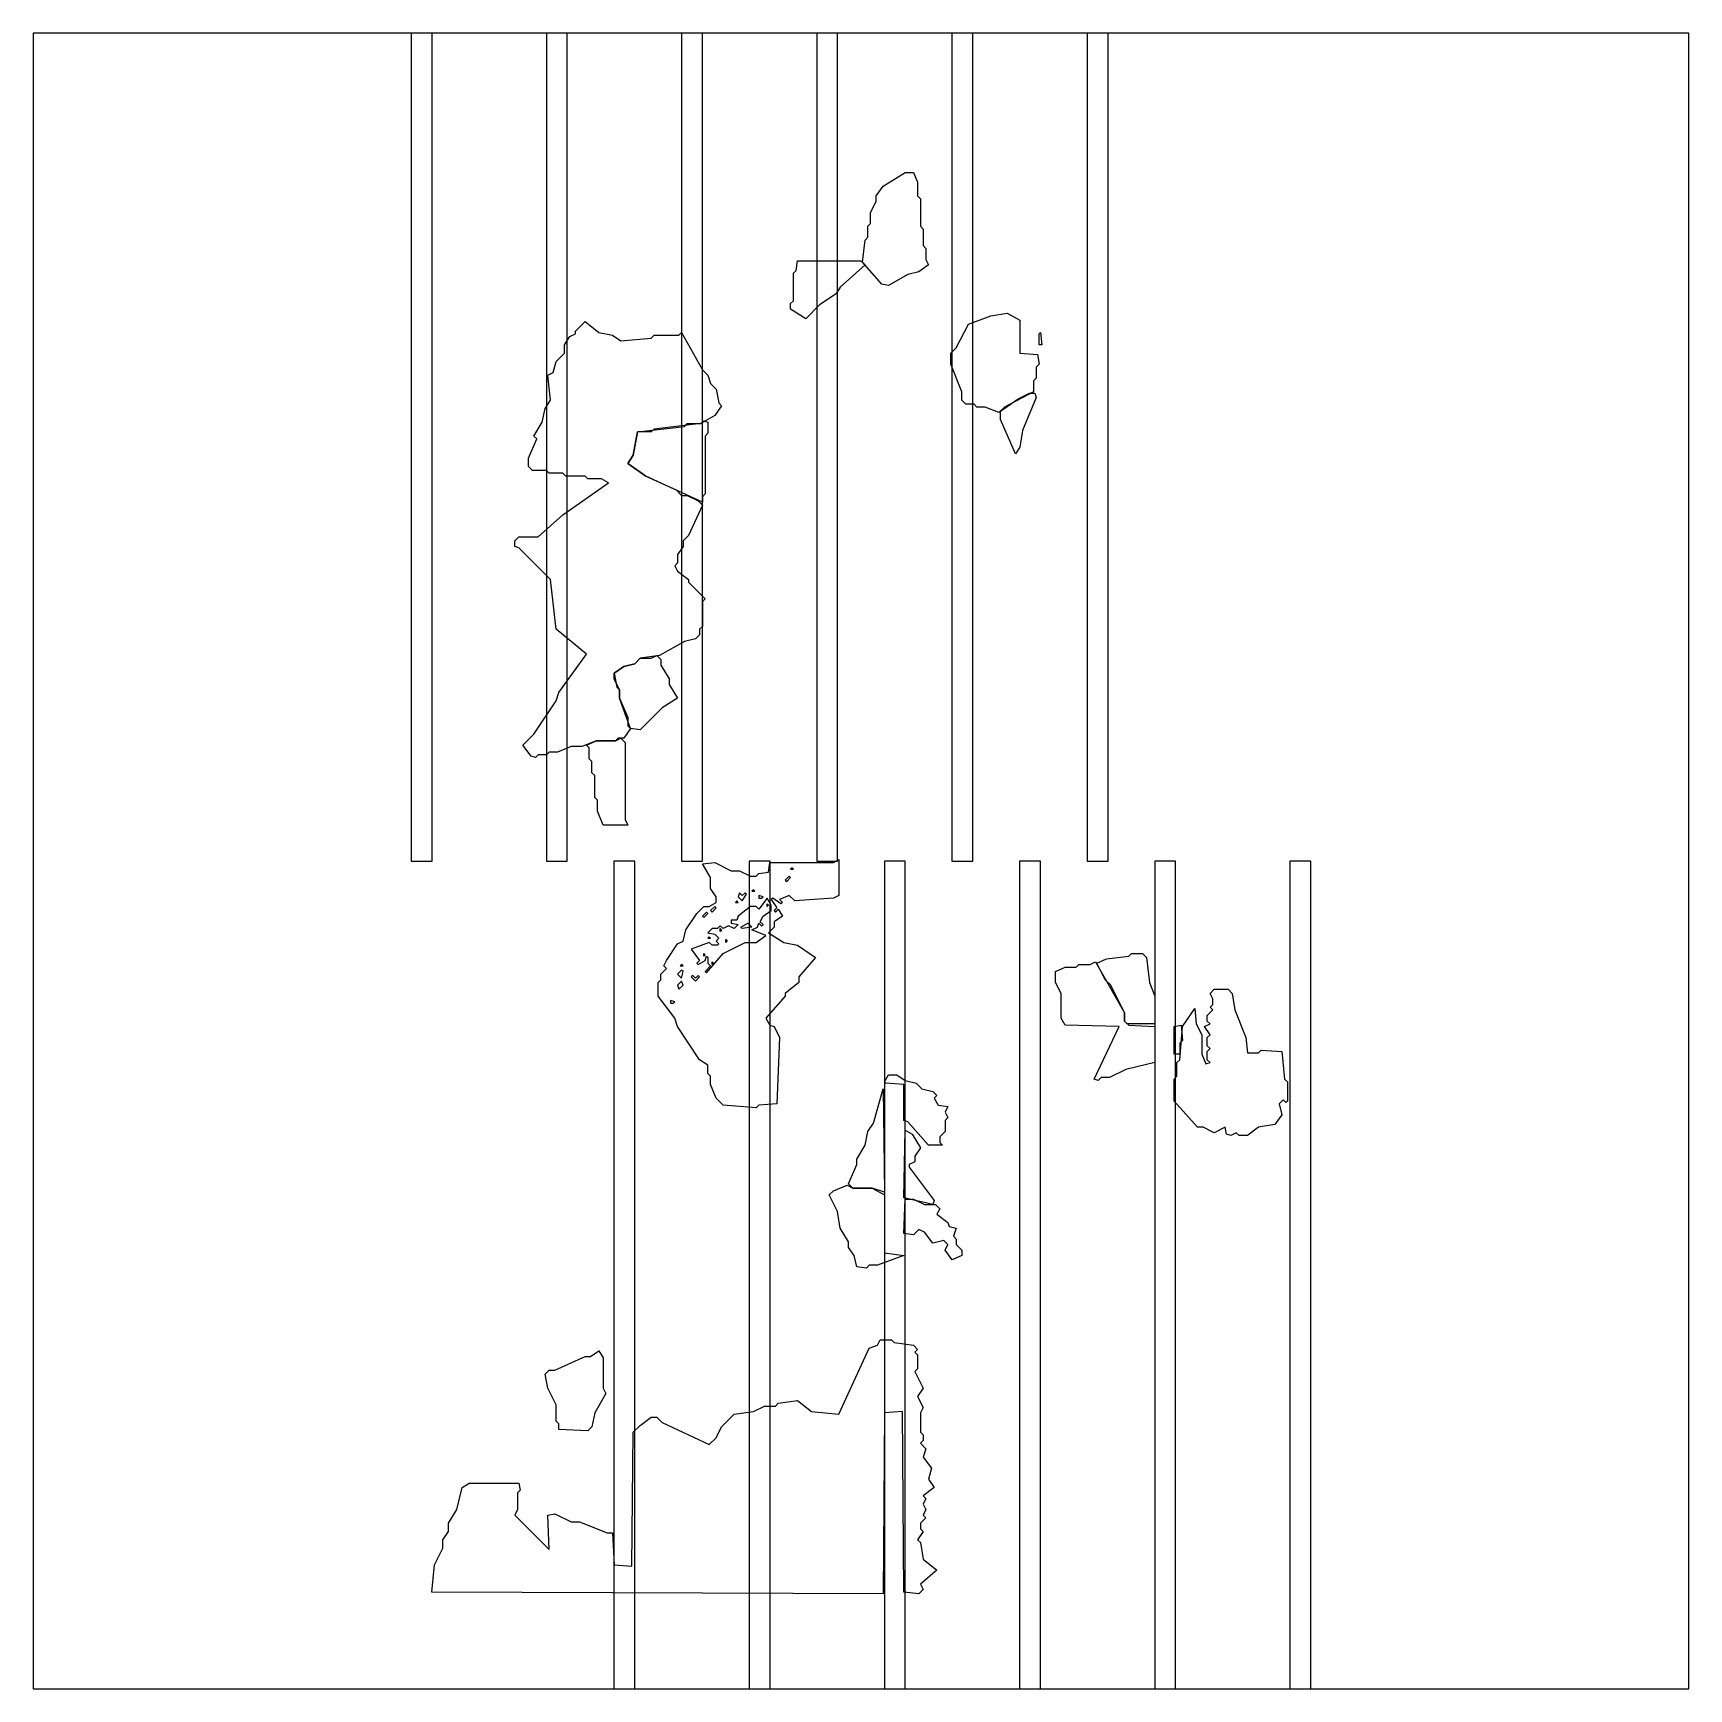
# Model space of a CAD drawing. Header units: millimetres. Extents: x 0 to 283, y 0 to 283.
import ezdxf

# ---------------------------------------------------------------- set-up
doc = ezdxf.new("R2010")
doc.units = ezdxf.units.MM
for name, color, linetype in [('CUT_OUTLINE', 5, 'Continuous'), ('CUT_SLOT', 1, 'Continuous'), ('ENG_D', 3, 'Continuous'), ('ENG_K', 2, 'Continuous'), ('ENG_L', 4, 'Continuous')]:
    doc.layers.add(name, color=color, linetype=linetype)

msp = doc.modelspace()

# ---------------------------------------------------------------- linework, layer by layer
at = {"layer": 'CUT_OUTLINE'}
msp.add_lwpolyline([(0, 0), (282.84, 0), (282.84, 282.84), (0, 282.84), (0, 0)], close=True, dxfattribs=at)
at = {"layer": 'CUT_SLOT'}
for points in [[(64.58, 141.42), (68.15, 141.42), (68.15, 282.84), (64.58, 282.84), (64.58, 141.42)], [(87.68, 141.42), (91.24, 141.42), (91.24, 282.84), (87.68, 282.84), (87.68, 141.42)], [(110.77, 141.42), (114.34, 141.42), (114.34, 282.84), (110.77, 282.84), (110.77, 141.42)], [(133.87, 141.42), (137.43, 141.42), (137.43, 282.84), (133.87, 282.84), (133.87, 141.42)], [(156.96, 141.42), (160.52, 141.42), (160.52, 282.84), (156.96, 282.84), (156.96, 141.42)], [(180.05, 141.42), (183.62, 141.42), (183.62, 282.84), (180.05, 282.84), (180.05, 141.42)], [(99.22, 0), (102.79, 0), (102.79, 141.42), (99.22, 141.42), (99.22, 0)], [(122.32, 0), (125.88, 0), (125.88, 141.42), (122.32, 141.42), (122.32, 0)], [(145.41, 0), (148.98, 0), (148.98, 141.42), (145.41, 141.42), (145.41, 0)], [(168.51, 0), (172.07, 0), (172.07, 141.42), (168.51, 141.42), (168.51, 0)], [(191.6, 0), (195.16, 0), (195.16, 141.42), (191.6, 141.42), (191.6, 0)], [(214.69, 0), (218.26, 0), (218.26, 141.42), (214.69, 141.42), (214.69, 0)]]:
    msp.add_lwpolyline(points, close=True, dxfattribs=at)
at = {"layer": 'ENG_D'}
for points in [[(129.4, 236.65), (129.87, 237.12), (129.87, 241.83), (130.34, 242.3), (130.58, 243.95), (141.42, 243.95), (142.13, 243.24), (137.89, 239.47), (137.18, 238.29), (134.35, 236.41), (131.99, 234.05), (129.4, 235.7), (129.4, 236.65)], [(160.75, 219.44), (159.33, 219.44), (158.63, 220.15), (158.63, 221.56), (156.74, 226.27), (156.74, 228.16), (157.68, 229.1), (159.81, 233.11), (163.58, 234.52), (166.41, 235), (168.53, 233.82), (168.53, 228.16), (171.59, 227.92), (171.83, 226.27), (171.36, 225.8), (171.36, 223.92), (170.88, 223.45), (170.88, 221.56), (165.93, 218.97), (164.99, 218.02), (162.63, 218.97), (161.22, 218.97), (160.75, 219.44)], [(172.06, 231.7), (172.3, 229.57), (171.83, 229.57), (171.83, 231.46), (172.06, 231.7)], [(102.53, 210.72), (103.24, 214.72), (111.25, 215.67), (111.72, 216.14), (114.08, 216.14), (114.55, 216.61), (115.26, 216.37), (115.26, 214.49), (114.79, 214.02), (114.79, 204.12), (114.32, 203.65), (114.32, 202.7), (104.65, 207.18), (101.59, 209.3), (102.53, 210.72)], [(100.17, 170.65), (99.23, 172.53), (99.23, 173.48), (100.88, 174.66), (102.77, 175.13), (103.71, 176.07), (105.59, 176.07), (106.54, 176.54), (107.24, 175.83), (107.24, 174.89), (108.66, 172.53), (108.66, 171.59), (110.07, 169.23), (107.48, 167.58), (103.71, 163.81), (102.06, 164.05), (100.17, 169.23), (100.17, 170.65)], [(96.4, 151.79), (95.93, 152.26), (95.93, 156.03), (95.46, 156.51), (95.46, 158.39), (94.99, 158.86), (94.99, 160.75), (94.52, 161.22), (96.17, 161.93), (99.47, 161.93), (100.41, 162.4), (101.12, 161.69), (101.12, 148.49), (101.59, 147.55), (97.35, 147.55), (96.4, 149.91), (96.4, 151.79)], [(184.08, 120.21), (183.14, 121.15), (181.73, 123.98), (183.38, 124.69), (187.15, 125.16), (187.62, 125.63), (189.5, 125.63), (190.21, 124.92), (190.68, 120.68), (191.63, 118.32), (191.63, 113.61), (186.91, 113.61), (186.44, 114.08), (186.44, 115.49), (184.08, 120.21)], [(199.88, 95.93), (198.93, 95.93), (194.93, 100.41), (194.93, 104.18), (195.4, 104.65), (195.4, 107.01), (195.87, 107.48), (196.34, 113.14), (198.46, 116.2), (198.7, 113.61), (199.64, 111.72), (199.64, 108.42), (200.35, 106.77), (201.05, 107.01), (200.58, 107.48), (200.58, 108.89), (201.05, 109.37), (200.58, 109.84), (200.58, 111.25), (201.05, 111.72), (200.11, 113.14), (201.05, 113.61), (200.58, 114.08), (200.58, 115.02), (201.53, 115.97), (201.05, 116.44), (201.53, 116.91), (201.53, 117.85), (201.05, 118.79), (201.76, 119.5), (204.12, 119.5), (204.83, 118.79), (205.3, 115.97), (207.18, 111.25), (207.42, 108.66), (209.3, 108.66), (209.78, 109.13), (213.31, 108.89), (213.78, 104.18), (214.25, 103.71), (214.25, 100.41), (214.02, 100.17), (213.55, 100.64), (212.84, 99.94), (213.31, 98.05), (212.13, 96.4), (209.3, 95.93), (207.42, 94.52), (206, 94.52), (205.53, 94.99), (204.59, 94.52), (203.88, 94.75), (203.65, 95.93), (201.76, 94.99), (199.88, 95.93)], [(137.89, 78.72), (137.41, 81.55), (136, 84.38), (136.71, 85.09), (139.06, 86.03), (140.01, 85.56), (143.31, 85.56), (145.43, 84.38), (145.43, 74.48), (148.73, 74.01), (144.25, 72.36), (142.84, 72.36), (142.36, 71.89), (140.71, 72.12), (140.24, 74.01), (139.3, 75.42), (139.3, 76.37), (137.89, 78.72)], [(152.26, 78.02), (151.32, 78.49), (150.38, 77.55), (148.73, 77.78), (148.96, 83.67), (150.38, 83.67), (152.26, 82.73), (154.15, 82.73), (154.86, 82.02), (154.38, 81.08), (156.27, 79.67), (156.51, 78.96), (157.68, 78.72), (157.21, 77.31), (157.68, 76.84), (157.68, 75.9), (158.63, 74.95), (158.63, 74.01), (156.98, 73.3), (155.8, 74.95), (156.27, 75.9), (155.56, 76.6), (153.68, 76.13), (152.26, 78.02)], [(70.95, 28.28), (72.36, 30.64), (73.3, 34.41), (74.48, 35.12), (82.97, 35.12), (83.2, 33.94), (82.73, 33.47), (82.73, 30.64), (82.26, 29.7), (88.15, 23.81), (87.92, 29.7), (89.1, 29.93), (91.92, 28.52), (93.34, 28.52), (98.05, 26.63), (98.99, 26.63), (99.23, 21.21), (102.29, 20.98), (102.53, 43.84), (103.71, 45.02), (105.59, 46.43), (106.54, 46.43), (107.48, 45.49), (115.49, 41.72), (116.67, 42.9), (117.62, 44.78), (119.74, 46.9), (123.04, 47.38), (124.92, 48.32), (126.81, 48.32), (127.28, 48.79), (130.58, 49.26), (132.94, 47.38), (137.65, 46.9), (142.84, 58.22), (144.25, 58.69), (144.72, 59.63), (146.61, 59.63), (147.08, 59.16), (150.38, 58.69), (151.09, 57.98), (150.61, 57.51), (151.09, 57.04), (151.09, 54.68), (150.61, 54.21), (152.03, 51.38), (151.09, 49.97), (152.03, 48.08), (151.56, 47.14), (151.56, 43.84), (152.03, 43.37), (152.03, 42.43), (151.56, 41.96), (152.5, 41.01), (152.03, 39.6), (153.44, 37.71), (152.97, 35.83), (153.91, 34.41), (152.03, 33), (152.5, 32.53), (152.03, 31.58), (152.5, 30.64), (152.03, 29.7), (152.5, 29.23), (151.56, 28.28), (151.56, 27.34), (152.03, 26.87), (151.09, 25.46), (151.56, 24.98), (152.03, 22.16), (154.38, 20.27), (151.56, 17.91), (152.03, 16.97), (151.32, 16.26), (148.73, 16.5), (148.49, 47.38), (145.43, 47.14), (145.19, 16.26), (68.12, 16.5), (68.59, 21.21), (70, 24.04), (70, 25.46), (70.95, 26.87), (70.95, 28.28)], [(87.45, 53.74), (88.15, 54.45), (89.1, 54.45), (94.28, 56.8), (95.22, 56.8), (96.64, 57.75), (97.35, 56.57), (97.35, 51.38), (97.82, 50.44), (95.93, 47.14), (95.46, 44.78), (94.75, 44.08), (89.8, 44.31), (89.8, 45.25), (89.33, 45.73), (89.33, 48.55), (87.92, 51.38), (87.45, 53.74)]]:
    msp.add_lwpolyline(points, close=True, dxfattribs=at)
at = {"layer": 'ENG_K'}
for points in [[(165.23, 216.85), (165.23, 218.26), (168.29, 220.38), (170.18, 221.32), (171.12, 221.32), (171.36, 220.62), (169, 214.96), (168.53, 212.13), (167.82, 210.95), (165.23, 216.85)], [(149.44, 96.87), (148.73, 97.11), (148.73, 103.24), (145.66, 103.47), (145.43, 103.71), (146.14, 104.89), (147.55, 104.89), (148.96, 103.94), (150.85, 103.47), (151.79, 102.53), (153.68, 102.06), (154.38, 101.35), (153.91, 100.88), (154.62, 99.7), (156.27, 99.47), (155.8, 98.52), (156.27, 97.58), (155.8, 97.11), (155.8, 95.22), (154.86, 94.28), (154.86, 93.34), (155.33, 92.87), (152.97, 92.87), (149.44, 96.87)], [(140.01, 85.56), (139.3, 86.27), (140.71, 89.57), (140.71, 90.51), (142.13, 92.87), (142.6, 95.22), (143.54, 96.64), (145.19, 102.53), (145.43, 84.85), (143.31, 85.56), (140.01, 85.56)], [(148.96, 95.46), (150.14, 94.75), (151.56, 92.4), (150.61, 90.98), (150.61, 90.04), (149.67, 89.57), (149.67, 89.1), (153.91, 83.44), (153.68, 82.73), (148.73, 83.91), (148.96, 95.46)]]:
    msp.add_lwpolyline(points, close=True, dxfattribs=at)
at = {"layer": 'ENG_L'}
for points in [[(144.96, 239.94), (141.66, 243.72), (142.13, 247.49), (142.6, 247.96), (142.6, 249.84), (143.07, 250.32), (143.07, 252.2), (144.01, 254.09), (144.01, 255.03), (145.19, 256.68), (148.96, 259.04), (150.38, 259.04), (151.09, 257.39), (151.09, 255.03), (151.56, 254.56), (151.56, 249.84), (152.03, 249.37), (152.03, 246.54), (152.5, 246.07), (152.5, 244.19), (152.97, 243.24), (151.32, 242.07), (149.44, 241.59), (146.14, 239.71), (144.96, 239.94)], [(85.09, 159.33), (83.67, 161.22), (85.56, 163.11), (89.33, 168.76), (89.8, 170.18), (94.52, 176.78), (89.33, 181.02), (88.39, 189.5), (82.97, 194.93), (82.26, 195.16), (82.26, 196.1), (82.97, 196.81), (86.27, 196.81), (90.51, 200.58), (98.29, 206), (97.11, 206.71), (94.75, 206.71), (94.28, 207.18), (90.98, 207.18), (90.51, 207.65), (88.15, 207.65), (87.68, 208.13), (85.32, 208.13), (84.62, 208.83), (84.62, 210.25), (86.03, 213.55), (85.56, 214.02), (86.97, 216.37), (87.45, 218.73), (88.39, 220.15), (87.92, 224.39), (88.86, 224.86), (89.33, 226.75), (90.75, 228.16), (90.75, 229.57), (91.69, 230.99), (92.63, 231.46), (92.63, 231.93), (94.28, 233.58), (96.64, 231.7), (98.99, 231.22), (100.41, 230.28), (105.59, 230.75), (106.07, 231.22), (110.31, 231.22), (110.78, 231.7), (114.32, 225.33), (115.26, 224.39), (115.73, 222.97), (116.67, 222.03), (117.14, 219.67), (117.62, 219.2), (116.44, 217.55), (114.08, 216.14), (106.07, 215.2), (105.59, 214.72), (103.24, 214.72), (102.53, 210.72), (101.59, 209.3), (104.65, 207.18), (109.84, 204.83), (110.78, 203.88), (111.72, 203.88), (113.61, 202.94), (114.32, 202.23), (111.96, 197.05), (111.02, 196.1), (111.02, 195.16), (110.07, 193.75), (110.07, 192.33), (109.6, 191.86), (110.07, 190.92), (111.96, 189.5), (111.96, 189.03), (114.79, 186.2), (114.32, 185.73), (114.32, 181.49), (113.84, 181.02), (113.84, 180.08), (113.14, 179.37), (111.25, 178.9), (107.01, 176.54), (103.71, 176.07), (102.77, 175.13), (100.88, 174.66), (99.23, 173.48), (99.7, 171.12), (100.17, 170.65), (100.17, 169.23), (101.59, 165.93), (101.59, 164.52), (102.06, 164.05), (100.88, 162.4), (99.94, 162.4), (99.47, 161.93), (96.17, 161.93), (93.81, 160.98), (91.92, 160.98), (89.57, 160.04), (88.15, 160.04), (87.68, 159.57), (86.27, 159.57), (85.8, 159.1), (85.09, 159.33)], [(115.49, 133.64), (116.67, 134.35), (116.67, 135.29), (115.73, 136.71), (115.73, 138.59), (114.32, 140.95), (116.44, 141.19), (119.27, 139.77), (120.68, 139.77), (122.57, 138.83), (123.51, 138.83), (123.98, 139.3), (125.63, 139.54), (125.87, 141.19), (136.71, 141.19), (137.65, 141.66), (137.65, 135.53), (136.71, 135.06), (130.11, 134.59), (129.16, 135.53), (127.51, 134.82), (127.99, 134.35), (127.75, 134.11), (126.34, 135.06), (126.1, 134.82), (127.04, 133.41), (126.57, 132.94), (126.81, 132.7), (127.28, 133.17), (127.99, 131.99), (126.57, 131.05), (126.57, 130.11), (125.63, 129.16), (128.22, 127.51), (130.58, 127.04), (133.64, 124.92), (130.81, 121.62), (130.81, 120.68), (128.46, 118.79), (128.46, 118.32), (125.16, 114.55), (125.87, 113.37), (126.57, 113.14), (127.51, 111.25), (127.04, 99.94), (123.98, 99.7), (123.51, 99.23), (117.85, 99.7), (116.67, 100.88), (115.73, 103.24), (115.73, 104.65), (115.26, 105.12), (115.26, 106.54), (113.84, 107.48), (110.07, 113.14), (109.6, 114.55), (106.77, 118.32), (106.77, 120.68), (107.24, 121.15), (107.24, 122.09), (108.19, 123.04), (107.72, 123.51), (108.19, 124.45), (110.07, 127.28), (111.02, 127.75), (111.49, 129.64), (113.37, 132.46), (114.55, 133.64), (115.49, 133.64)], [(129.16, 138.83), (128.46, 138.12), (128.69, 137.89), (129.4, 138.59), (129.16, 138.83)], [(129.64, 140.24), (129.4, 140.01), (129.87, 140.01), (129.64, 140.24)], [(120.44, 135.29), (121.15, 134.59), (121.86, 135.76), (121.62, 136), (121.15, 135.53), (120.68, 136), (120.44, 135.29)], [(123.27, 136.24), (123.04, 136.47), (122.8, 136.24), (123.27, 136.24)], [(122.57, 133.64), (120.44, 131.99), (120.21, 131.29), (119.27, 131.29), (119.27, 130.81), (120.44, 130.58), (119.74, 129.87), (118.79, 130.34), (117.85, 129.87), (117.38, 130.34), (116.91, 129.87), (115.97, 129.87), (115.26, 129.16), (116.44, 128.93), (117.14, 128.22), (116.67, 127.75), (117.14, 127.28), (116.91, 127.04), (115.97, 127.04), (115.49, 127.51), (112.43, 126.34), (113.84, 124.45), (113.37, 123.98), (113.61, 123.74), (114.79, 124.45), (115.02, 125.16), (115.26, 124.92), (115.26, 123.98), (115.73, 123.51), (114.79, 122.57), (115.02, 122.33), (117.85, 125.63), (121.62, 127.51), (123.51, 127.51), (125.16, 128.69), (122.8, 129.64), (123.74, 130.11), (123.98, 130.81), (124.45, 130.34), (124.69, 130.58), (124.22, 131.05), (124.69, 131.99), (126.1, 132.94), (126.1, 133.88), (125.39, 135.06), (123.98, 133.17), (123.51, 133.64), (122.57, 133.64)], [(115.97, 132.7), (116.67, 133.41), (116.44, 133.64), (115.73, 132.94), (115.97, 132.7)], [(120.44, 134.35), (120.21, 134.59), (119.97, 134.35), (120.44, 134.35)], [(123.98, 135.06), (124.45, 135.06), (124.69, 135.29), (123.98, 135.53), (123.98, 135.06)], [(125.63, 133.88), (125.39, 133.64), (125.39, 134.11), (125.63, 133.88)], [(115.26, 132.46), (115.02, 132.7), (114.32, 131.99), (114.55, 131.76), (115.26, 132.46)], [(122.8, 130.11), (121.15, 129.87), (120.92, 130.11), (122.09, 130.81), (122.8, 130.11)], [(115.73, 128.22), (115.49, 128.46), (115.26, 128.22), (115.73, 128.22)], [(117.38, 129.4), (117.38, 129.87), (117.62, 129.64), (117.38, 129.4)], [(118.56, 127.75), (118.32, 127.51), (118.32, 127.99), (118.56, 127.75)], [(114.55, 125.16), (114.55, 125.63), (114.79, 125.39), (114.55, 125.16)], [(110.78, 122.8), (110.07, 122.09), (110.78, 121.39), (111.02, 122.57), (110.78, 122.8)], [(110.78, 123.74), (110.54, 123.51), (111.02, 123.51), (110.78, 123.74)], [(113.84, 121.62), (113.61, 121.86), (113.14, 121.39), (112.67, 121.86), (112.43, 121.62), (113.14, 120.92), (113.84, 121.62)], [(115.97, 124.22), (116.2, 123.98), (115.97, 123.74), (115.97, 124.22)], [(181.26, 104.18), (185.5, 113.14), (176.31, 113.37), (175.6, 114.55), (175.6, 118.79), (174.66, 120.68), (174.66, 122.57), (176.31, 123.27), (178.19, 123.27), (178.66, 123.74), (180.55, 123.74), (181.49, 124.22), (186.44, 115.49), (186.44, 114.08), (187.15, 113.37), (191.63, 113.14), (191.63, 107.01), (186.68, 105.83), (183.85, 104.42), (182.43, 104.42), (181.96, 103.94), (181.26, 104.18)], [(110.31, 119.5), (111.02, 120.21), (110.78, 120.92), (110.07, 120.21), (110.31, 119.5)], [(109.37, 117.14), (109.6, 117.38), (108.89, 117.62), (108.89, 117.14), (109.37, 117.14)], [(196.34, 110.78), (195.87, 110.31), (195.87, 108.42), (194.93, 108.42), (194.93, 113.14), (196.1, 113.37), (196.34, 110.78)]]:
    msp.add_lwpolyline(points, close=True, dxfattribs=at)

doc.saveas('drawing.dxf')
